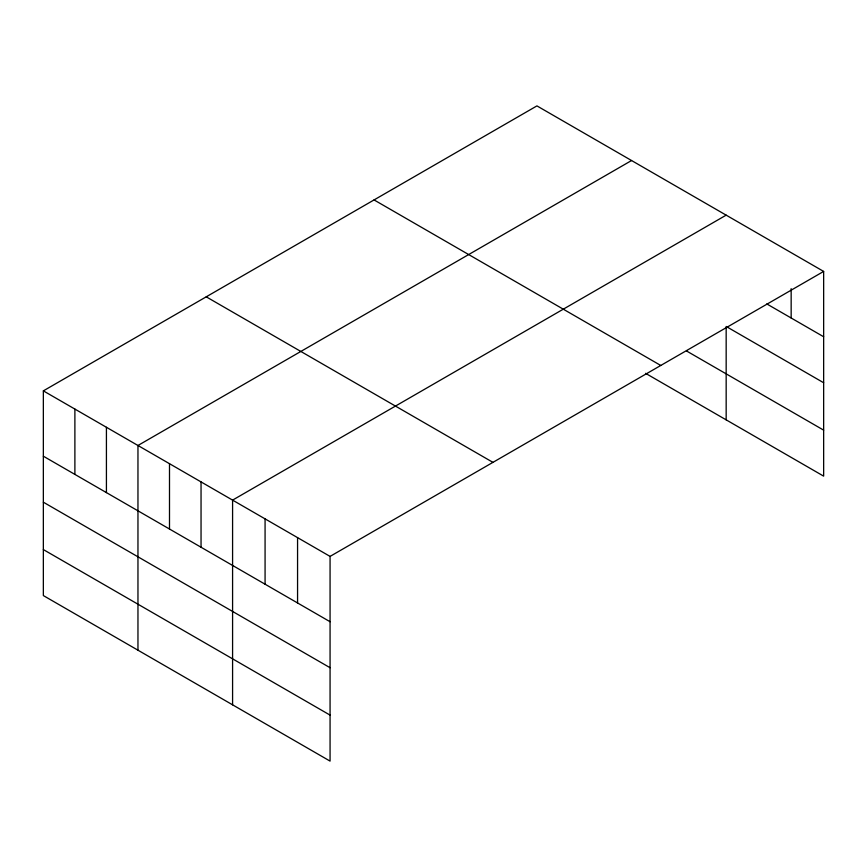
<?xml version="1.0" encoding="UTF-8"?>
<svg xmlns="http://www.w3.org/2000/svg" width="867" height="867" viewBox="0 0 867 867"><rect width="100%" height="100%" fill="white"/><g stroke="black" fill="none" stroke-linecap="round" stroke-linejoin="round"><path stroke-width="1.3" d="M823.65 271.425L330.067 556.397L330.067 761.107L43.35 595.575L43.35 390.865L536.933 105.893L823.65 271.425L823.65 476.135L645.568 373.319M631.555 160.525L137.961 445.486L137.961 650.196M726.167 215.146L232.584 500.118L232.584 704.828M766.786 303.927L823.65 336.754M823.65 382.748L726.167 326.469L726.167 419.856M686.458 350.929L823.65 430.14M374.056 199.93L660.762 365.462M206.238 296.828L492.944 462.36M43.35 390.865L330.067 556.397M43.35 456.194L330.067 621.726M43.35 502.188L330.067 667.72M43.35 549.58L330.067 715.112M791.159 288.668L791.159 317.994M297.565 537.638L297.565 602.966M265.074 518.878L265.074 584.206M201.046 481.911L201.046 547.24M169.499 463.693L169.499 529.033M106.424 427.279L106.424 492.608M74.887 409.072L74.887 474.401"/></g></svg>
